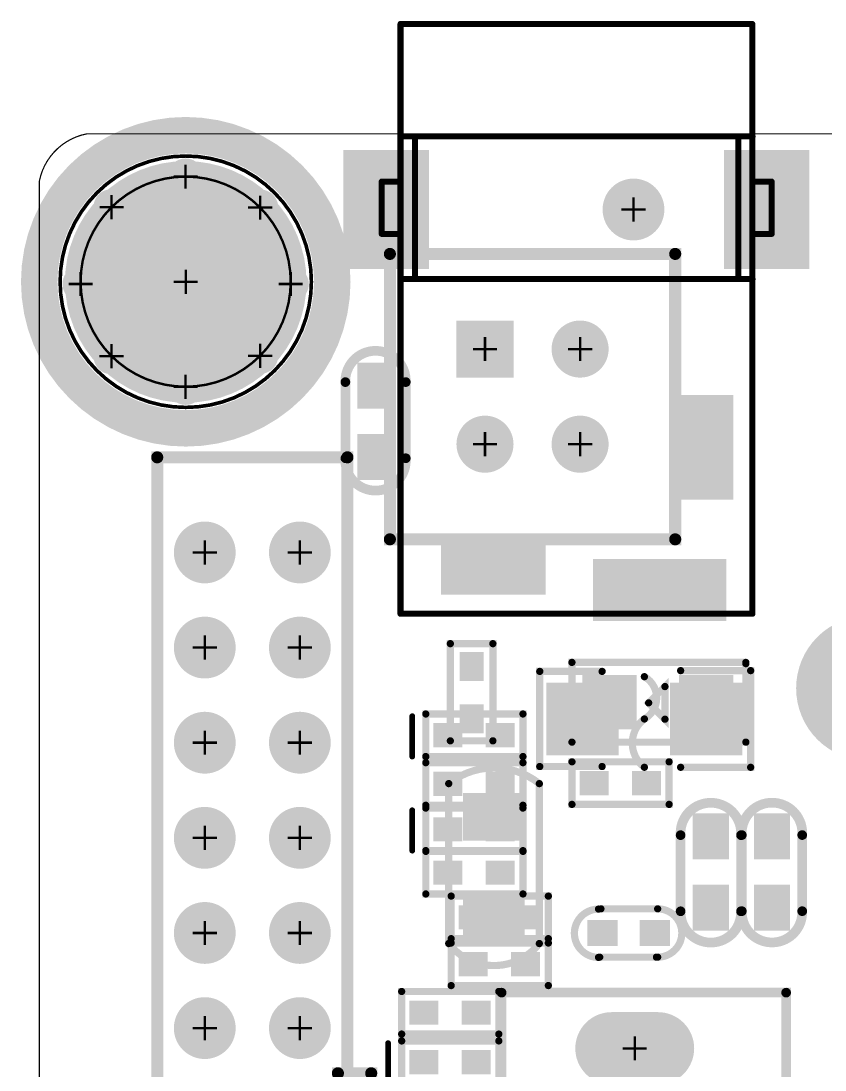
# Model space of a CAD drawing. Extents: x 68 to 180, y 55 to 144.
# Drawn here: x 68.09 to 85, y 118.09 to 140.14 of the extents above; entities that cross this region are included whole.
import ezdxf

# ---------------------------------------------------------------- set-up
doc = ezdxf.new("R2010")
doc.units = 0
doc.header["$MEASUREMENT"] = 0
doc.layers.get('0').update_dxf_attribs({"linetype": 'CONTINUOUS'})
for name, color, linetype in [('BOARD_OUTLINE_00', 2, 'CONTINUOUS'), ('DRIL_NPLTE_THRU_01', 16, 'CONTINUOUS'), ('DRIL_NPLTE_THRU_02', 4, 'CONTINUOUS'), ('DRIL_NPLTE_THRU_03', 96, 'CONTINUOUS'), ('DRIL_NPLTE_THRU_04', 136, 'CONTINUOUS'), ('DRIL_NPLTE_THRU_05', 34, 'CONTINUOUS'), ('DRIL_NPLTE_THRU_06', 176, 'CONTINUOUS'), ('DRIL_PLTE_THRU_01', 16, 'CONTINUOUS'), ('DRIL_PLTE_THRU_02', 4, 'CONTINUOUS'), ('DRIL_PLTE_THRU_03', 96, 'CONTINUOUS'), ('DRIL_PLTE_THRU_04', 136, 'CONTINUOUS'), ('DRIL_PLTE_THRU_05', 34, 'CONTINUOUS'), ('DRIL_PLTE_THRU_06', 176, 'CONTINUOUS'), ('DRIL_SYMBOL', 2, 'CONTINUOUS'), ('PADS_BOT', 5, 'CONTINUOUS'), ('PADS_INNER', 1, 'CONTINUOUS'), ('PADS_TOP', 1, 'CONTINUOUS'), ('PADS_XR_04', 4, 'CONTINUOUS'), ('PART_BOT_2DLINE_00', 253, 'CONTINUOUS'), ('PART_TOP_2DLINE_00', 67, 'CONTINUOUS'), ('PART_TOP_2DLINE_01', 67, 'CONTINUOUS'), ('PART_TOP_2DLINE_129', 130, 'CONTINUOUS'), ('PART_TOP_COPPER_121', 222, 'CONTINUOUS'), ('PART_TOP_COPPER_128', 210, 'CONTINUOUS')]:
    doc.layers.add(name, color=color, linetype=linetype)

# ---------------------------------------------------------------- blocks, each defined once
blk = doc.blocks.new('SMOOTH_0$0254')
at = {"const_width": 0.0127}
blk.add_lwpolyline([(-0.00635, 0, 1), (0.00635, 0, 1)], format="xyb", close=True, dxfattribs=at)
blk = doc.blocks.new('BOARD_5728')
at = {"layer": 'BOARD_OUTLINE_00', "const_width": 0.0254}
blk.add_lwpolyline([(0, -12.664, -0.306685), (1, -11.664), (110.44, -11.664, -0.233627), (111.44, -12.664), (111.44, -92.464, -0.199366), (110.44, -93.464), (1, -93.464, -0.298113), (0, -92.464), (0, -85.073), (12, -85.073), (12, -50.989), (2.337, -50.989), (2.356, -32.194), (0, -32.194)], format="xyb", close=True, dxfattribs=at)
at = {"layer": 'BOARD_OUTLINE_00'}
for p in [(1, -11.664), (0, -12.664)]:
    blk.add_blockref('SMOOTH_0$0254', p, dxfattribs=at)
blk = doc.blocks.new('SMOOTH_0$2032')
at = {"const_width": 0.1016}
blk.add_lwpolyline([(-0.0508, 0, 1), (0.0508, 0, 1)], format="xyb", close=True, dxfattribs=at)
blk = doc.blocks.new('PART_BODY_TOP_5734')
at = {"layer": 'PART_TOP_2DLINE_00', "const_width": 0.2032}
blk.add_lwpolyline([(-0.025146, 0.635), (1.575054, 0.635, -1.036434944), (1.575054, -0.635), (-0.025146, -0.635, -1.07236871)], format="xyb", close=True, dxfattribs=at)
at = {"layer": 'PART_TOP_2DLINE_00'}
for p in [(-0.025146, 0.635), (1.575054, 0.635), (-0.025146, -0.635), (1.575054, -0.635)]:
    blk.add_blockref('SMOOTH_0$2032', p, dxfattribs=at)
blk = doc.blocks.new('DRIL_HOLE_0')
blk.add_lwpolyline([(0, 0, 1), (0, 0, 1)], format="xyb", close=True)
blk = doc.blocks.new('PAD_0')
blk.add_lwpolyline([(0, 0, 1), (0, 0, 1)], format="xyb", close=True)
blk = doc.blocks.new('PAD_7')
at = {"const_width": 0.762}
blk.add_lwpolyline([(-0.4826, 0), (0.4826, 0)], dxfattribs=at)
blk = doc.blocks.new('STK_TOP_19')
at = {"layer": 'DRIL_PLTE_THRU_01'}
blk.add_blockref('DRIL_HOLE_0', (0, 0), dxfattribs=at)
at = {"layer": 'DRIL_PLTE_THRU_02'}
blk.add_blockref('DRIL_HOLE_0', (0, 0), dxfattribs=at)
at = {"layer": 'DRIL_PLTE_THRU_03'}
blk.add_blockref('DRIL_HOLE_0', (0, 0), dxfattribs=at)
at = {"layer": 'DRIL_PLTE_THRU_04'}
blk.add_blockref('DRIL_HOLE_0', (0, 0), dxfattribs=at)
at = {"layer": 'DRIL_PLTE_THRU_05'}
blk.add_blockref('DRIL_HOLE_0', (0, 0), dxfattribs=at)
at = {"layer": 'DRIL_PLTE_THRU_06'}
blk.add_blockref('DRIL_HOLE_0', (0, 0), dxfattribs=at)
at = {"layer": 'PADS_BOT'}
blk.add_blockref('PAD_0', (0, 0), dxfattribs=at)
at = {"layer": 'PADS_INNER'}
blk.add_blockref('PAD_0', (0, 0), dxfattribs=at)
at = {"layer": 'PADS_TOP'}
blk.add_blockref('PAD_7', (0, 0), dxfattribs=at)
blk = doc.blocks.new('SYM_TOP_17')
for name, p in [('PART_BODY_TOP_5734', (0, 0)), ('STK_TOP_19', (0, 0)), ('STK_TOP_19', (1.500124, 0))]:
    blk.add_blockref(name, p)
blk = doc.blocks.new('PART_TOP_43')
blk.add_blockref('SYM_TOP_17', (0, 0))
blk = doc.blocks.new('PART_TOP_44')
blk.add_blockref('SYM_TOP_17', (0, 0))
blk = doc.blocks.new('SMOOTH_0$1524')
at = {"const_width": 0.0762}
blk.add_lwpolyline([(-0.0381, 0, 1), (0.0381, 0, 1)], format="xyb", close=True, dxfattribs=at)
blk = doc.blocks.new('PART_BODY_TOP_5737')
at = {"layer": 'PART_TOP_2DLINE_00', "const_width": 0.1524}
blk.add_lwpolyline([(-1.750822, 0.96266), (1.61183, 0.96266, -0.486113236), (1.61183, -0.94234), (-1.750822, -0.94234, -0.348726164)], format="xyb", close=True, dxfattribs=at)
at = {"layer": 'PART_TOP_2DLINE_00'}
for p in [(-1.750822, 0.96266), (1.61183, 0.96266), (-1.750822, -0.94234), (1.61183, -0.94234)]:
    blk.add_blockref('SMOOTH_0$1524', p, dxfattribs=at)
blk = doc.blocks.new('PAD_8')
at = {"const_width": 0.999998}
blk.add_lwpolyline([(-0.649986, 0), (0.649986, 0)], dxfattribs=at)
blk = doc.blocks.new('STK_TOP_21')
at = {"layer": 'DRIL_PLTE_THRU_01'}
blk.add_blockref('DRIL_HOLE_0', (0, 0), dxfattribs=at)
at = {"layer": 'DRIL_PLTE_THRU_02'}
blk.add_blockref('DRIL_HOLE_0', (0, 0), dxfattribs=at)
at = {"layer": 'DRIL_PLTE_THRU_03'}
blk.add_blockref('DRIL_HOLE_0', (0, 0), dxfattribs=at)
at = {"layer": 'DRIL_PLTE_THRU_04'}
blk.add_blockref('DRIL_HOLE_0', (0, 0), dxfattribs=at)
at = {"layer": 'DRIL_PLTE_THRU_05'}
blk.add_blockref('DRIL_HOLE_0', (0, 0), dxfattribs=at)
at = {"layer": 'DRIL_PLTE_THRU_06'}
blk.add_blockref('DRIL_HOLE_0', (0, 0), dxfattribs=at)
at = {"layer": 'PADS_BOT'}
blk.add_blockref('PAD_0', (0, 0), dxfattribs=at)
at = {"layer": 'PADS_INNER'}
blk.add_blockref('PAD_0', (0, 0), dxfattribs=at)
at = {"layer": 'PADS_TOP', "rotation": 90}
blk.add_blockref('PAD_8', (0, 0), dxfattribs=at)
blk = doc.blocks.new('SYM_TOP_20')
for name, p in [('STK_TOP_21', (-1.050036, 0.004572)), ('STK_TOP_21', (1.050036, 0.004572)), ('PART_BODY_TOP_5737', (0, 0))]:
    blk.add_blockref(name, p)
blk = doc.blocks.new('PART_TOP_52')
blk.add_blockref('SYM_TOP_20', (0, 0))
blk = doc.blocks.new('SMOOTH_0$254')
at = {"const_width": 0.127}
blk.add_lwpolyline([(-0.0635, 0, 1), (0.0635, 0, 1)], format="xyb", close=True, dxfattribs=at)
blk = doc.blocks.new('PART_BODY_TOP_5743')
at = {"layer": 'PART_TOP_2DLINE_00', "const_width": 0.254}
for points in [[(-1, 2), (3, 2), (3, -30), (-1, -30)], [(-1.5, -11.05), (-0.8, -11.05), (-0.8, -17.05), (-1.5, -17.05)]]:
    blk.add_lwpolyline(points, close=True, dxfattribs=at)
at = {"layer": 'PART_TOP_2DLINE_00'}
for p in [(-1.5, -17.05), (-0.8, -17.05), (-1, -30), (3, -30)]:
    blk.add_blockref('SMOOTH_0$254', p, dxfattribs=at)
blk = doc.blocks.new('DRIL_SYMBOL_0$8')
at = {"layer": 'DRIL_SYMBOL', "const_width": 0.0508}
for points in [[(0, -0.254), (0, 0.254)], [(-0.254, 0), (0.254, 0)]]:
    blk.add_lwpolyline(points, dxfattribs=at)
blk = doc.blocks.new('DRIL_HOLE_0$8')
at = {"const_width": 0.4}
blk.add_lwpolyline([(-0.2, 0, 1), (0.2, 0, 1)], format="xyb", close=True, dxfattribs=at)
blk.add_blockref('DRIL_SYMBOL_0$8', (0, 0))
blk = doc.blocks.new('PAD_11')
at = {"const_width": 0.6}
blk.add_lwpolyline([(0, -0.3, 1), (0, 0.3, 1)], format="xyb", close=True, dxfattribs=at)
blk = doc.blocks.new('PAD_13')
at = {"const_width": 0.65}
blk.add_lwpolyline([(0, -0.325, 1), (0, 0.325, 1)], format="xyb", close=True, dxfattribs=at)
blk = doc.blocks.new('STK_TOP_27')
at = {"layer": 'DRIL_PLTE_THRU_01'}
blk.add_blockref('DRIL_HOLE_0$8', (0, 0), dxfattribs=at)
at = {"layer": 'DRIL_PLTE_THRU_02'}
blk.add_blockref('DRIL_HOLE_0$8', (0, 0), dxfattribs=at)
at = {"layer": 'DRIL_PLTE_THRU_03'}
blk.add_blockref('DRIL_HOLE_0$8', (0, 0), dxfattribs=at)
at = {"layer": 'DRIL_PLTE_THRU_04'}
blk.add_blockref('DRIL_HOLE_0$8', (0, 0), dxfattribs=at)
at = {"layer": 'DRIL_PLTE_THRU_05'}
blk.add_blockref('DRIL_HOLE_0$8', (0, 0), dxfattribs=at)
at = {"layer": 'DRIL_PLTE_THRU_06'}
blk.add_blockref('DRIL_HOLE_0$8', (0, 0), dxfattribs=at)
at = {"layer": 'PADS_BOT'}
blk.add_blockref('PAD_13', (0, 0), dxfattribs=at)
at = {"layer": 'PADS_INNER'}
blk.add_blockref('PAD_11', (0, 0), dxfattribs=at)
at = {"layer": 'PADS_TOP'}
blk.add_blockref('PAD_13', (0, 0), dxfattribs=at)
blk = doc.blocks.new('SYM_TOP_26')
for name, p in [('PART_BODY_TOP_5743', (0, 0)), ('STK_TOP_27', (0, -18)), ('STK_TOP_27', (2, -18)), ('STK_TOP_27', (0, -20)), ('STK_TOP_27', (2, -20)), ('STK_TOP_27', (0, -22)), ('STK_TOP_27', (2, -22)), ('STK_TOP_27', (0, -24)), ('STK_TOP_27', (2, -24)), ('STK_TOP_27', (0, -26)), ('STK_TOP_27', (2, -26)), ('STK_TOP_27', (0, -28)), ('STK_TOP_27', (2, -28))]:
    blk.add_blockref(name, p)
blk = doc.blocks.new('PART_TOP_63')
blk.add_blockref('SYM_TOP_26', (0, 0))
blk = doc.blocks.new('PART_BODY_TOP_5744')
at = {"layer": 'PART_TOP_2DLINE_00', "const_width": 0.254}
blk.add_lwpolyline([(-2, 2), (4, 2), (4, -4), (-2, -4)], close=True, dxfattribs=at)
at = {"layer": 'PART_TOP_2DLINE_00'}
for p in [(-2, 2), (4, 2), (-2, -4), (4, -4)]:
    blk.add_blockref('SMOOTH_0$254', p, dxfattribs=at)
blk = doc.blocks.new('PAD_12')
at = {"const_width": 1.2}
blk.add_lwpolyline([(-0.6, 0), (0.6, 0)], dxfattribs=at)
blk = doc.blocks.new('STK_TOP_28')
at = {"layer": 'DRIL_PLTE_THRU_01'}
blk.add_blockref('DRIL_HOLE_0$8', (0, 0), dxfattribs=at)
at = {"layer": 'DRIL_PLTE_THRU_02'}
blk.add_blockref('DRIL_HOLE_0$8', (0, 0), dxfattribs=at)
at = {"layer": 'DRIL_PLTE_THRU_03'}
blk.add_blockref('DRIL_HOLE_0$8', (0, 0), dxfattribs=at)
at = {"layer": 'DRIL_PLTE_THRU_04'}
blk.add_blockref('DRIL_HOLE_0$8', (0, 0), dxfattribs=at)
at = {"layer": 'DRIL_PLTE_THRU_05'}
blk.add_blockref('DRIL_HOLE_0$8', (0, 0), dxfattribs=at)
at = {"layer": 'DRIL_PLTE_THRU_06'}
blk.add_blockref('DRIL_HOLE_0$8', (0, 0), dxfattribs=at)
at = {"layer": 'PADS_BOT'}
blk.add_blockref('PAD_12', (0, 0), dxfattribs=at)
at = {"layer": 'PADS_INNER'}
blk.add_blockref('PAD_11', (0, 0), dxfattribs=at)
at = {"layer": 'PADS_TOP'}
blk.add_blockref('PAD_12', (0, 0), dxfattribs=at)
blk = doc.blocks.new('STK_TOP_29')
at = {"layer": 'DRIL_PLTE_THRU_01'}
blk.add_blockref('DRIL_HOLE_0$8', (0, 0), dxfattribs=at)
at = {"layer": 'DRIL_PLTE_THRU_02'}
blk.add_blockref('DRIL_HOLE_0$8', (0, 0), dxfattribs=at)
at = {"layer": 'DRIL_PLTE_THRU_03'}
blk.add_blockref('DRIL_HOLE_0$8', (0, 0), dxfattribs=at)
at = {"layer": 'DRIL_PLTE_THRU_04'}
blk.add_blockref('DRIL_HOLE_0$8', (0, 0), dxfattribs=at)
at = {"layer": 'DRIL_PLTE_THRU_05'}
blk.add_blockref('DRIL_HOLE_0$8', (0, 0), dxfattribs=at)
at = {"layer": 'DRIL_PLTE_THRU_06'}
blk.add_blockref('DRIL_HOLE_0$8', (0, 0), dxfattribs=at)
at = {"layer": 'PADS_BOT'}
blk.add_blockref('PAD_11', (0, 0), dxfattribs=at)
at = {"layer": 'PADS_INNER'}
blk.add_blockref('PAD_11', (0, 0), dxfattribs=at)
at = {"layer": 'PADS_TOP'}
blk.add_blockref('PAD_11', (0, 0), dxfattribs=at)
blk = doc.blocks.new('SYM_TOP_27')
for name, p in [('PART_BODY_TOP_5744', (0, 0)), ('STK_TOP_28', (0, 0)), ('STK_TOP_29', (2, 0)), ('STK_TOP_29', (0, -2)), ('STK_TOP_29', (2, -2))]:
    blk.add_blockref(name, p)
blk = doc.blocks.new('PART_TOP_64')
blk.add_blockref('SYM_TOP_27', (0, 0))
blk = doc.blocks.new('SMOOTH_0$127')
at = {"const_width": 0.0635}
blk.add_lwpolyline([(-0.03175, 0, 1), (0.03175, 0, 1)], format="xyb", close=True, dxfattribs=at)
blk = doc.blocks.new('PART_BODY_TOP_5746')
at = {"layer": 'PART_TOP_2DLINE_01', "const_width": 0.127}
for points in [[(-3.7, 3.9), (3.7, 3.9)], [(-3.7, 3.9), (-3.7, -8.5)], [(3.7, -8.5), (3.7, 3.9)], [(-3.695, 1.537), (3.705, 1.537)], [(-3.395, 1.537), (-3.395, -1.463)], [(3.405, -1.463), (3.405, 1.537)], [(-4.095, 0.587), (-3.695, 0.587)], [(-4.095, -0.513), (-4.095, 0.587)], [(3.705, 0.587), (4.105, 0.587)], [(4.105, -0.513), (4.105, 0.587)], [(-4.095, -0.513), (-3.695, -0.513)], [(3.705, -0.513), (4.105, -0.513)], [(-3.695, -1.463), (3.705, -1.463)], [(-3.7, -8.5), (3.7, -8.5)]]:
    blk.add_lwpolyline(points, dxfattribs=at)
at = {"layer": 'PART_TOP_2DLINE_01'}
for p in [(-3.7, 3.9), (-3.7, 3.9), (3.7, 3.9), (3.7, 3.9), (-3.695, 1.537), (-3.395, 1.537), (3.405, 1.537), (3.705, 1.537), (-4.095, 0.587), (-4.095, 0.587), (-3.695, 0.587), (3.705, 0.587), (4.105, 0.587), (4.105, 0.587), (-4.095, -0.513), (-4.095, -0.513), (-3.695, -0.513), (3.705, -0.513), (4.105, -0.513), (4.105, -0.513), (-3.695, -1.463), (-3.395, -1.463), (3.405, -1.463), (3.705, -1.463), (-3.7, -8.5), (-3.7, -8.5), (3.7, -8.5), (3.7, -8.5)]:
    blk.add_blockref('SMOOTH_0$127', p, dxfattribs=at)
blk = doc.blocks.new('DRIL_SLOT_0003900059000000900')
at = {"const_width": 0.5}
blk.add_lwpolyline([(0.25, -0.25), (0.25, 0.25, 1), (-0.25, 0.25), (-0.25, -0.25, 1)], format="xyb", close=True, dxfattribs=at)
blk = doc.blocks.new('PAD_17')
at = {"const_width": 1.8}
blk.add_lwpolyline([(-1.25, 0), (1.25, 0)], dxfattribs=at)
blk = doc.blocks.new('STK_TOP_33')
at = {"layer": 'DRIL_PLTE_THRU_01'}
blk.add_blockref('DRIL_SLOT_0003900059000000900', (0, 0), dxfattribs=at)
at = {"layer": 'DRIL_PLTE_THRU_02'}
blk.add_blockref('DRIL_SLOT_0003900059000000900', (0, 0), dxfattribs=at)
at = {"layer": 'DRIL_PLTE_THRU_03'}
blk.add_blockref('DRIL_SLOT_0003900059000000900', (0, 0), dxfattribs=at)
at = {"layer": 'DRIL_PLTE_THRU_04'}
blk.add_blockref('DRIL_SLOT_0003900059000000900', (0, 0), dxfattribs=at)
at = {"layer": 'DRIL_PLTE_THRU_05'}
blk.add_blockref('DRIL_SLOT_0003900059000000900', (0, 0), dxfattribs=at)
at = {"layer": 'DRIL_PLTE_THRU_06'}
blk.add_blockref('DRIL_SLOT_0003900059000000900', (0, 0), dxfattribs=at)
at = {"layer": 'PADS_BOT', "rotation": 90}
blk.add_blockref('PAD_17', (0, 0), dxfattribs=at)
at = {"layer": 'PADS_INNER', "rotation": 90}
blk.add_blockref('PAD_17', (0, 0), dxfattribs=at)
at = {"layer": 'PADS_TOP', "rotation": 90}
blk.add_blockref('PAD_17', (0, 0), dxfattribs=at)
blk = doc.blocks.new('DRIL_SYMBOL_1$3')
at = {"layer": 'DRIL_SYMBOL', "const_width": 0.0508}
for points in [[(0, -0.254), (0, 0.254)], [(-0.254, 0), (0.254, 0)]]:
    blk.add_lwpolyline(points, dxfattribs=at)
blk = doc.blocks.new('DRIL_HOLE_1$3')
at = {"const_width": 0.65}
blk.add_lwpolyline([(-0.325, 0, 1), (0.325, 0, 1)], format="xyb", close=True, dxfattribs=at)
blk.add_blockref('DRIL_SYMBOL_1$3', (0, 0))
blk = doc.blocks.new('STK_TOP_34')
at = {"layer": 'DRIL_NPLTE_THRU_01'}
blk.add_blockref('DRIL_HOLE_1$3', (0, 0), dxfattribs=at)
at = {"layer": 'DRIL_NPLTE_THRU_02'}
blk.add_blockref('DRIL_HOLE_1$3', (0, 0), dxfattribs=at)
at = {"layer": 'DRIL_NPLTE_THRU_03'}
blk.add_blockref('DRIL_HOLE_1$3', (0, 0), dxfattribs=at)
at = {"layer": 'DRIL_NPLTE_THRU_04'}
blk.add_blockref('DRIL_HOLE_1$3', (0, 0), dxfattribs=at)
at = {"layer": 'DRIL_NPLTE_THRU_05'}
blk.add_blockref('DRIL_HOLE_1$3', (0, 0), dxfattribs=at)
at = {"layer": 'DRIL_NPLTE_THRU_06'}
blk.add_blockref('DRIL_HOLE_1$3', (0, 0), dxfattribs=at)
at = {"layer": 'PADS_BOT'}
blk.add_blockref('PAD_13', (0, 0), dxfattribs=at)
at = {"layer": 'PADS_INNER'}
blk.add_blockref('PAD_13', (0, 0), dxfattribs=at)
at = {"layer": 'PADS_TOP'}
blk.add_blockref('PAD_13', (0, 0), dxfattribs=at)
blk = doc.blocks.new('DRIL_SLOT_0003900059000000000')
at = {"const_width": 0.5}
blk.add_lwpolyline([(-0.25, -0.25), (0.25, -0.25, 1), (0.25, 0.25), (-0.25, 0.25, 1)], format="xyb", close=True, dxfattribs=at)
blk = doc.blocks.new('PAD_18')
at = {"const_width": 1.3}
blk.add_lwpolyline([(-1.4, 0), (1.4, 0)], dxfattribs=at)
blk = doc.blocks.new('STK_TOP_35')
at = {"layer": 'DRIL_PLTE_THRU_01'}
blk.add_blockref('DRIL_SLOT_0003900059000000000', (0, 0), dxfattribs=at)
at = {"layer": 'DRIL_PLTE_THRU_02'}
blk.add_blockref('DRIL_SLOT_0003900059000000000', (0, 0), dxfattribs=at)
at = {"layer": 'DRIL_PLTE_THRU_03'}
blk.add_blockref('DRIL_SLOT_0003900059000000000', (0, 0), dxfattribs=at)
at = {"layer": 'DRIL_PLTE_THRU_04'}
blk.add_blockref('DRIL_SLOT_0003900059000000000', (0, 0), dxfattribs=at)
at = {"layer": 'DRIL_PLTE_THRU_05'}
blk.add_blockref('DRIL_SLOT_0003900059000000000', (0, 0), dxfattribs=at)
at = {"layer": 'DRIL_PLTE_THRU_06'}
blk.add_blockref('DRIL_SLOT_0003900059000000000', (0, 0), dxfattribs=at)
at = {"layer": 'PADS_BOT'}
blk.add_blockref('PAD_18', (0, 0), dxfattribs=at)
at = {"layer": 'PADS_INNER'}
blk.add_blockref('PAD_18', (0, 0), dxfattribs=at)
at = {"layer": 'PADS_TOP'}
blk.add_blockref('PAD_18', (0, 0), dxfattribs=at)
blk = doc.blocks.new('DRIL_SLOT_0002300059000000900')
at = {"const_width": 0.3}
blk.add_lwpolyline([(0.15, -0.45), (0.15, 0.45, 1), (-0.15, 0.45), (-0.15, -0.45, 1)], format="xyb", close=True, dxfattribs=at)
blk = doc.blocks.new('PAD_19')
at = {"const_width": 1.2}
blk.add_lwpolyline([(-1.1, 0), (1.1, 0)], dxfattribs=at)
blk = doc.blocks.new('STK_TOP_36')
at = {"layer": 'DRIL_PLTE_THRU_01'}
blk.add_blockref('DRIL_SLOT_0002300059000000900', (0, 0), dxfattribs=at)
at = {"layer": 'DRIL_PLTE_THRU_02'}
blk.add_blockref('DRIL_SLOT_0002300059000000900', (0, 0), dxfattribs=at)
at = {"layer": 'DRIL_PLTE_THRU_03'}
blk.add_blockref('DRIL_SLOT_0002300059000000900', (0, 0), dxfattribs=at)
at = {"layer": 'DRIL_PLTE_THRU_04'}
blk.add_blockref('DRIL_SLOT_0002300059000000900', (0, 0), dxfattribs=at)
at = {"layer": 'DRIL_PLTE_THRU_05'}
blk.add_blockref('DRIL_SLOT_0002300059000000900', (0, 0), dxfattribs=at)
at = {"layer": 'DRIL_PLTE_THRU_06'}
blk.add_blockref('DRIL_SLOT_0002300059000000900', (0, 0), dxfattribs=at)
at = {"layer": 'PADS_BOT', "rotation": 90}
blk.add_blockref('PAD_19', (0, 0), dxfattribs=at)
at = {"layer": 'PADS_INNER', "rotation": 90}
blk.add_blockref('PAD_19', (0, 0), dxfattribs=at)
at = {"layer": 'PADS_TOP', "rotation": 90}
blk.add_blockref('PAD_19', (0, 0), dxfattribs=at)
blk = doc.blocks.new('DRIL_SLOT_0002300059000000000')
at = {"const_width": 0.3}
blk.add_lwpolyline([(-0.45, -0.15), (0.45, -0.15, 1), (0.45, 0.15), (-0.45, 0.15, 1)], format="xyb", close=True, dxfattribs=at)
blk = doc.blocks.new('STK_TOP_37')
at = {"layer": 'DRIL_PLTE_THRU_01'}
blk.add_blockref('DRIL_SLOT_0002300059000000000', (0, 0), dxfattribs=at)
at = {"layer": 'DRIL_PLTE_THRU_02'}
blk.add_blockref('DRIL_SLOT_0002300059000000000', (0, 0), dxfattribs=at)
at = {"layer": 'DRIL_PLTE_THRU_03'}
blk.add_blockref('DRIL_SLOT_0002300059000000000', (0, 0), dxfattribs=at)
at = {"layer": 'DRIL_PLTE_THRU_04'}
blk.add_blockref('DRIL_SLOT_0002300059000000000', (0, 0), dxfattribs=at)
at = {"layer": 'DRIL_PLTE_THRU_05'}
blk.add_blockref('DRIL_SLOT_0002300059000000000', (0, 0), dxfattribs=at)
at = {"layer": 'DRIL_PLTE_THRU_06'}
blk.add_blockref('DRIL_SLOT_0002300059000000000', (0, 0), dxfattribs=at)
at = {"layer": 'PADS_BOT'}
blk.add_blockref('PAD_19', (0, 0), dxfattribs=at)
at = {"layer": 'PADS_INNER'}
blk.add_blockref('PAD_19', (0, 0), dxfattribs=at)
at = {"layer": 'PADS_TOP'}
blk.add_blockref('PAD_19', (0, 0), dxfattribs=at)
blk = doc.blocks.new('SYM_TOP_29')
for name, p in [('PART_BODY_TOP_5746', (0, 0)), ('STK_TOP_33', (-4, 0)), ('STK_TOP_33', (4, 0)), ('STK_TOP_34', (1.2, 0)), ('STK_TOP_36', (2.7, -5)), ('STK_TOP_37', (-1.75, -7.5)), ('STK_TOP_35', (1.75, -8))]:
    blk.add_blockref(name, p)
blk = doc.blocks.new('PART_TOP_66')
blk.add_blockref('SYM_TOP_29', (0, 0))
blk = doc.blocks.new('PART_BODY_BOT_5750')
at = {"layer": 'PART_BOT_2DLINE_00', "const_width": 0.152}
for points in [[(-0.762, 1.016), (-2.235, 1.016), (-2.235, -1.016), (-0.762, -1.016)], [(0.889, -1), (2.2, -1), (2.2, 1), (0.889, 1)]]:
    blk.add_lwpolyline(points, dxfattribs=at)
for points in [[(0, 0, -0.580263), (0, 0.889)], [(0, 0, -0.500217), (0, -1.016)]]:
    blk.add_lwpolyline(points, format="xyb", dxfattribs=at)
at = {"layer": 'PART_BOT_2DLINE_00'}
for p in [(-2.235, 1.016), (-0.762, 1.016), (0, 0.889), (0.889, 1), (2.2, 1), (0, 0), (0, 0), (-2.235, -1.016), (-0.762, -1.016), (0, -1.016), (0.889, -1), (2.2, -1)]:
    blk.add_blockref('SMOOTH_0$1524', p, dxfattribs=at)
blk = doc.blocks.new('PAD_24')
at = {"const_width": 1.524}
blk.add_lwpolyline([(-0.762, 0), (0.762, 0)], dxfattribs=at)
blk = doc.blocks.new('STK_BOT_42')
at = {"layer": 'DRIL_PLTE_THRU_01'}
blk.add_blockref('DRIL_HOLE_0', (0, 0), dxfattribs=at)
at = {"layer": 'DRIL_PLTE_THRU_02'}
blk.add_blockref('DRIL_HOLE_0', (0, 0), dxfattribs=at)
at = {"layer": 'DRIL_PLTE_THRU_03'}
blk.add_blockref('DRIL_HOLE_0', (0, 0), dxfattribs=at)
at = {"layer": 'DRIL_PLTE_THRU_04'}
blk.add_blockref('DRIL_HOLE_0', (0, 0), dxfattribs=at)
at = {"layer": 'DRIL_PLTE_THRU_05'}
blk.add_blockref('DRIL_HOLE_0', (0, 0), dxfattribs=at)
at = {"layer": 'DRIL_PLTE_THRU_06'}
blk.add_blockref('DRIL_HOLE_0', (0, 0), dxfattribs=at)
at = {"layer": 'PADS_BOT', "rotation": 90}
blk.add_blockref('PAD_24', (0, 0), dxfattribs=at)
at = {"layer": 'PADS_INNER'}
blk.add_blockref('PAD_0', (0, 0), dxfattribs=at)
at = {"layer": 'PADS_TOP'}
blk.add_blockref('PAD_0', (0, 0), dxfattribs=at)
blk = doc.blocks.new('SYM_BOT_33')
for name, p in [('STK_BOT_42', (-1.3, 0)), ('STK_BOT_42', (1.3, 0)), ('PART_BODY_BOT_5750', (0, 0))]:
    blk.add_blockref(name, p)
blk = doc.blocks.new('PART_BOT_80')
blk.add_blockref('SYM_BOT_33', (0, 0))
blk = doc.blocks.new('DRIL_SYMBOL_1$63')
at = {"layer": 'DRIL_SYMBOL', "const_width": 0.0508}
for points in [[(0, -0.254), (0, 0.254)], [(-0.254, 0), (0.254, 0)]]:
    blk.add_lwpolyline(points, dxfattribs=at)
blk = doc.blocks.new('DRIL_HOLE_1$63')
at = {"const_width": 0.815}
blk.add_lwpolyline([(-0.4075, 0, 1), (0.4075, 0, 1)], format="xyb", close=True, dxfattribs=at)
blk.add_blockref('DRIL_SYMBOL_1$63', (0, 0))
blk = doc.blocks.new('PAD_37')
at = {"const_width": 1.27}
blk.add_lwpolyline([(0, -0.635, 1), (0, 0.635, 1)], format="xyb", close=True, dxfattribs=at)
blk = doc.blocks.new('PAD_38')
at = {"const_width": 1.524}
blk.add_lwpolyline([(0, -0.762, 1), (0, 0.762, 1)], format="xyb", close=True, dxfattribs=at)
blk = doc.blocks.new('STK_TOP_54')
at = {"layer": 'DRIL_PLTE_THRU_01'}
blk.add_blockref('DRIL_HOLE_1$63', (0, 0), dxfattribs=at)
at = {"layer": 'DRIL_PLTE_THRU_02'}
blk.add_blockref('DRIL_HOLE_1$63', (0, 0), dxfattribs=at)
at = {"layer": 'DRIL_PLTE_THRU_03'}
blk.add_blockref('DRIL_HOLE_1$63', (0, 0), dxfattribs=at)
at = {"layer": 'DRIL_PLTE_THRU_04'}
blk.add_blockref('DRIL_HOLE_1$63', (0, 0), dxfattribs=at)
at = {"layer": 'DRIL_PLTE_THRU_05'}
blk.add_blockref('DRIL_HOLE_1$63', (0, 0), dxfattribs=at)
at = {"layer": 'DRIL_PLTE_THRU_06'}
blk.add_blockref('DRIL_HOLE_1$63', (0, 0), dxfattribs=at)
at = {"layer": 'PADS_BOT'}
blk.add_blockref('PAD_37', (0, 0), dxfattribs=at)
at = {"layer": 'PADS_INNER'}
blk.add_blockref('PAD_37', (0, 0), dxfattribs=at)
at = {"layer": 'PADS_TOP'}
blk.add_blockref('PAD_37', (0, 0), dxfattribs=at)
at = {"layer": 'PADS_XR_04'}
blk.add_blockref('PAD_38', (0, 0), dxfattribs=at)
blk = doc.blocks.new('SYM_TOP_38')
blk.add_blockref('STK_TOP_54', (-7.74497, -3.05003))
blk = doc.blocks.new('PART_TOP_84')
blk.add_blockref('SYM_TOP_38', (0, 0))
blk = doc.blocks.new('PART_BODY_TOP_5760')
at = {"layer": 'PART_TOP_2DLINE_00', "const_width": 0.1524}
blk.add_lwpolyline([(-0.8128, 1.8542), (0.8382, 1.8542), (0.8382, -1.8034), (-0.8382, -1.8034), (-0.8382, 1.8542)], dxfattribs=at)
blk.add_lwpolyline([(0.3556, 0.1524), (-0.3302, 0.1524), (0.0127, -0.1905)], close=True, dxfattribs=at)
blk.add_lwpolyline([(0.3556, 0.1524), (-0.3302, 0.1524), (0.0127, -0.1905)], close=True, dxfattribs=at)
blk.add_lwpolyline([(0.3556, 0.1524), (-0.3302, 0.1524), (0.0127, -0.1905)], close=True, dxfattribs=at)
at = {"layer": 'PART_TOP_2DLINE_00'}
for p in [(-0.8382, 1.8542), (-0.8128, 1.8542), (0.8382, 1.8542), (-0.3302, 0.1524), (-0.3302, 0.1524), (-0.3302, 0.1524), (0.3556, 0.1524), (0.3556, 0.1524), (0.3556, 0.1524), (0.0127, -0.1905), (0.0127, -0.1905), (0.0127, -0.1905), (-0.8382, -1.8034), (0.8382, -1.8034)]:
    blk.add_blockref('SMOOTH_0$1524', p, dxfattribs=at)
blk = doc.blocks.new('PAD_39')
at = {"const_width": 1.143}
blk.add_lwpolyline([(-0.5715, 0), (0.5715, 0)], dxfattribs=at)
blk = doc.blocks.new('STK_TOP_55')
at = {"layer": 'DRIL_PLTE_THRU_01'}
blk.add_blockref('DRIL_HOLE_0', (0, 0), dxfattribs=at)
at = {"layer": 'DRIL_PLTE_THRU_02'}
blk.add_blockref('DRIL_HOLE_0', (0, 0), dxfattribs=at)
at = {"layer": 'DRIL_PLTE_THRU_03'}
blk.add_blockref('DRIL_HOLE_0', (0, 0), dxfattribs=at)
at = {"layer": 'DRIL_PLTE_THRU_04'}
blk.add_blockref('DRIL_HOLE_0', (0, 0), dxfattribs=at)
at = {"layer": 'DRIL_PLTE_THRU_05'}
blk.add_blockref('DRIL_HOLE_0', (0, 0), dxfattribs=at)
at = {"layer": 'DRIL_PLTE_THRU_06'}
blk.add_blockref('DRIL_HOLE_0', (0, 0), dxfattribs=at)
at = {"layer": 'PADS_BOT'}
blk.add_blockref('PAD_0', (0, 0), dxfattribs=at)
at = {"layer": 'PADS_INNER'}
blk.add_blockref('PAD_0', (0, 0), dxfattribs=at)
at = {"layer": 'PADS_TOP'}
blk.add_blockref('PAD_39', (0, 0), dxfattribs=at)
blk = doc.blocks.new('SYM_TOP_43')
for name, p in [('PART_BODY_TOP_5760', (0, 0)), ('STK_TOP_55', (0, 1.016)), ('STK_TOP_55', (0, -1.016))]:
    blk.add_blockref(name, p)
blk = doc.blocks.new('PART_TOP_91')
blk.add_blockref('SYM_TOP_43', (0, 0))
blk = doc.blocks.new('PART_BODY_BOT_5731')
at = {"layer": 'PART_BOT_2DLINE_00', "const_width": 0.152}
blk.add_lwpolyline([(-1.028, -0.449), (-1.028, 0.446), (1.015, 0.446), (1.015, -0.449)], close=True, dxfattribs=at)
at = {"layer": 'PART_BOT_2DLINE_00'}
for p in [(-1.028, 0.446), (1.015, 0.446), (-1.028, -0.449), (1.015, -0.449)]:
    blk.add_blockref('SMOOTH_0$1524', p, dxfattribs=at)
blk = doc.blocks.new('PAD_1')
at = {"const_width": 0.508}
blk.add_lwpolyline([(-0.305, 0), (0.305, 0)], dxfattribs=at)
blk = doc.blocks.new('STK_BOT_14')
at = {"layer": 'DRIL_PLTE_THRU_01'}
blk.add_blockref('DRIL_HOLE_0', (0, 0), dxfattribs=at)
at = {"layer": 'DRIL_PLTE_THRU_02'}
blk.add_blockref('DRIL_HOLE_0', (0, 0), dxfattribs=at)
at = {"layer": 'DRIL_PLTE_THRU_03'}
blk.add_blockref('DRIL_HOLE_0', (0, 0), dxfattribs=at)
at = {"layer": 'DRIL_PLTE_THRU_04'}
blk.add_blockref('DRIL_HOLE_0', (0, 0), dxfattribs=at)
at = {"layer": 'DRIL_PLTE_THRU_05'}
blk.add_blockref('DRIL_HOLE_0', (0, 0), dxfattribs=at)
at = {"layer": 'DRIL_PLTE_THRU_06'}
blk.add_blockref('DRIL_HOLE_0', (0, 0), dxfattribs=at)
at = {"layer": 'PADS_BOT'}
blk.add_blockref('PAD_1', (0, 0), dxfattribs=at)
at = {"layer": 'PADS_INNER'}
blk.add_blockref('PAD_0', (0, 0), dxfattribs=at)
at = {"layer": 'PADS_TOP'}
blk.add_blockref('PAD_0', (0, 0), dxfattribs=at)
blk = doc.blocks.new('SYM_BOT_14')
for name, p in [('PART_BODY_BOT_5731', (0, 0)), ('STK_BOT_14', (-0.55, 0)), ('STK_BOT_14', (0.55, 0))]:
    blk.add_blockref(name, p)
blk = doc.blocks.new('PART_BOT_174')
blk.add_blockref('SYM_BOT_14', (0, 0))
blk = doc.blocks.new('PART_BODY_TOP_5731')
at = {"layer": 'PART_TOP_2DLINE_00', "const_width": 0.152}
blk.add_lwpolyline([(-1.028, -0.449), (-1.028, 0.446), (1.015, 0.446), (1.015, -0.449)], close=True, dxfattribs=at)
at = {"layer": 'PART_TOP_2DLINE_00'}
for p in [(-1.028, 0.446), (1.015, 0.446), (-1.028, -0.449), (1.015, -0.449)]:
    blk.add_blockref('SMOOTH_0$1524', p, dxfattribs=at)
blk = doc.blocks.new('STK_TOP_14')
at = {"layer": 'DRIL_PLTE_THRU_01'}
blk.add_blockref('DRIL_HOLE_0', (0, 0), dxfattribs=at)
at = {"layer": 'DRIL_PLTE_THRU_02'}
blk.add_blockref('DRIL_HOLE_0', (0, 0), dxfattribs=at)
at = {"layer": 'DRIL_PLTE_THRU_03'}
blk.add_blockref('DRIL_HOLE_0', (0, 0), dxfattribs=at)
at = {"layer": 'DRIL_PLTE_THRU_04'}
blk.add_blockref('DRIL_HOLE_0', (0, 0), dxfattribs=at)
at = {"layer": 'DRIL_PLTE_THRU_05'}
blk.add_blockref('DRIL_HOLE_0', (0, 0), dxfattribs=at)
at = {"layer": 'DRIL_PLTE_THRU_06'}
blk.add_blockref('DRIL_HOLE_0', (0, 0), dxfattribs=at)
at = {"layer": 'PADS_BOT'}
blk.add_blockref('PAD_0', (0, 0), dxfattribs=at)
at = {"layer": 'PADS_INNER'}
blk.add_blockref('PAD_0', (0, 0), dxfattribs=at)
at = {"layer": 'PADS_TOP'}
blk.add_blockref('PAD_1', (0, 0), dxfattribs=at)
blk = doc.blocks.new('SYM_TOP_14')
for name, p in [('PART_BODY_TOP_5731', (0, 0)), ('STK_TOP_14', (-0.55, 0)), ('STK_TOP_14', (0.55, 0))]:
    blk.add_blockref(name, p)
blk = doc.blocks.new('PART_TOP_191')
blk.add_blockref('SYM_TOP_14', (0, 0))
blk = doc.blocks.new('PART_BOT_194')
blk.add_blockref('SYM_BOT_14', (0, 0))
blk = doc.blocks.new('PART_TOP_215')
blk.add_blockref('SYM_TOP_14', (0, 0))
blk = doc.blocks.new('PART_BODY_TOP_5773')
at = {"layer": 'PART_TOP_2DLINE_00', "const_width": 0.203}
for points in [[(0, 3.15), (2.55, 3.15), (2.55, 2.45), (0, 2.45)], [(-2.874, 2.8), (5.172, 2.8), (5.172, -3.184), (-2.874, -3.184)]]:
    blk.add_lwpolyline(points, close=True, dxfattribs=at)
at = {"layer": 'PART_TOP_2DLINE_00'}
for p in [(0, 3.15), (2.55, 3.15), (-2.874, 2.8), (5.172, 2.8), (0, 2.45), (2.55, 2.45), (-2.874, -3.184), (5.172, -3.184)]:
    blk.add_blockref('SMOOTH_0$2032', p, dxfattribs=at)
blk = doc.blocks.new('DRIL_SYMBOL_0$889')
at = {"layer": 'DRIL_SYMBOL', "const_width": 0.0508}
for points in [[(0, -0.254), (0, 0.254)], [(-0.254, 0), (0.254, 0)]]:
    blk.add_lwpolyline(points, dxfattribs=at)
blk = doc.blocks.new('DRIL_HOLE_0$889')
at = {"const_width": 0.4445}
blk.add_lwpolyline([(-0.22225, 0, 1), (0.22225, 0, 1)], format="xyb", close=True, dxfattribs=at)
blk.add_blockref('DRIL_SYMBOL_0$889', (0, 0))
blk = doc.blocks.new('PAD_57')
at = {"const_width": 1.524}
blk.add_lwpolyline([(-1.25, 0), (1.25, 0)], dxfattribs=at)
blk = doc.blocks.new('STK_TOP_78')
at = {"layer": 'DRIL_PLTE_THRU_01'}
blk.add_blockref('DRIL_HOLE_0$889', (0, 0), dxfattribs=at)
at = {"layer": 'DRIL_PLTE_THRU_02'}
blk.add_blockref('DRIL_HOLE_0$889', (0, 0), dxfattribs=at)
at = {"layer": 'DRIL_PLTE_THRU_03'}
blk.add_blockref('DRIL_HOLE_0$889', (0, 0), dxfattribs=at)
at = {"layer": 'DRIL_PLTE_THRU_04'}
blk.add_blockref('DRIL_HOLE_0$889', (0, 0), dxfattribs=at)
at = {"layer": 'DRIL_PLTE_THRU_05'}
blk.add_blockref('DRIL_HOLE_0$889', (0, 0), dxfattribs=at)
at = {"layer": 'DRIL_PLTE_THRU_06'}
blk.add_blockref('DRIL_HOLE_0$889', (0, 0), dxfattribs=at)
at = {"layer": 'PADS_BOT', "rotation": 90}
blk.add_blockref('PAD_57', (0, 0), dxfattribs=at)
at = {"layer": 'PADS_INNER', "rotation": 90}
blk.add_blockref('PAD_57', (0, 0), dxfattribs=at)
at = {"layer": 'PADS_TOP', "rotation": 90}
blk.add_blockref('PAD_57', (0, 0), dxfattribs=at)
blk = doc.blocks.new('PAD_58')
at = {"const_width": 0.762}
blk.add_lwpolyline([(-0.488, -0.381), (0.488, -0.381, 1), (0.488, 0.381), (-0.488, 0.381, 1)], format="xyb", close=True, dxfattribs=at)
blk = doc.blocks.new('STK_TOP_77')
at = {"layer": 'DRIL_PLTE_THRU_01'}
blk.add_blockref('DRIL_HOLE_0$889', (0, 0), dxfattribs=at)
at = {"layer": 'DRIL_PLTE_THRU_02'}
blk.add_blockref('DRIL_HOLE_0$889', (0, 0), dxfattribs=at)
at = {"layer": 'DRIL_PLTE_THRU_03'}
blk.add_blockref('DRIL_HOLE_0$889', (0, 0), dxfattribs=at)
at = {"layer": 'DRIL_PLTE_THRU_04'}
blk.add_blockref('DRIL_HOLE_0$889', (0, 0), dxfattribs=at)
at = {"layer": 'DRIL_PLTE_THRU_05'}
blk.add_blockref('DRIL_HOLE_0$889', (0, 0), dxfattribs=at)
at = {"layer": 'DRIL_PLTE_THRU_06'}
blk.add_blockref('DRIL_HOLE_0$889', (0, 0), dxfattribs=at)
at = {"layer": 'PADS_BOT', "rotation": 90}
blk.add_blockref('PAD_58', (0, 0), dxfattribs=at)
at = {"layer": 'PADS_INNER', "rotation": 90}
blk.add_blockref('PAD_58', (0, 0), dxfattribs=at)
at = {"layer": 'PADS_TOP', "rotation": 90}
blk.add_blockref('PAD_58', (0, 0), dxfattribs=at)
blk = doc.blocks.new('SYM_TOP_56')
for name, p in [('PART_BODY_TOP_5773', (0, 0)), ('STK_TOP_78', (-1.5, 0)), ('STK_TOP_78', (0, 0)), ('STK_TOP_77', (2.54, 0)), ('STK_TOP_77', (4, 0))]:
    blk.add_blockref(name, p)
blk = doc.blocks.new('PART_TOP_226')
blk.add_blockref('SYM_TOP_56', (0, 0))
blk = doc.blocks.new('PART_BODY_TOP_5791')
at = {"layer": 'PART_TOP_2DLINE_00', "const_width": 0.762}
blk.add_lwpolyline([(-3.084, 0.005, 1), (3.079, 0.005, 1)], format="xyb", close=True, dxfattribs=at)
at = {"layer": 'PART_TOP_2DLINE_01', "const_width": 0.0508}
blk.add_lwpolyline([(-2.211, 0.005, 1), (2.207, 0.005, 1)], format="xyb", close=True, dxfattribs=at)
at = {"layer": 'PART_TOP_2DLINE_129', "const_width": 0.762}
for points in [[(-3.084, 0.005, 1), (3.079, 0.005, 1)], [(-3.079, 0, 1), (3.084, 0, 1)]]:
    blk.add_lwpolyline(points, format="xyb", close=True, dxfattribs=at)
at = {"layer": 'PART_TOP_COPPER_121', "const_width": 0.0508}
blk.add_lwpolyline([(-2.63, 0.004, 1), (2.63, 0.004, 1)], format="xyb", close=True, dxfattribs=at)
at = {"layer": 'PART_TOP_COPPER_128', "const_width": 0.0508}
blk.add_lwpolyline([(-2.655, 0.004, 1), (2.655, 0.004, 1)], format="xyb", close=True, dxfattribs=at)
blk = doc.blocks.new('DRIL_SYMBOL_3$048')
at = {"layer": 'DRIL_SYMBOL', "const_width": 0.0508}
for points in [[(0, -0.254), (0, 0.254)], [(-0.254, 0), (0.254, 0)]]:
    blk.add_lwpolyline(points, dxfattribs=at)
blk = doc.blocks.new('DRIL_HOLE_3$048')
at = {"const_width": 1.524}
blk.add_lwpolyline([(-0.762, 0, 1), (0.762, 0, 1)], format="xyb", close=True, dxfattribs=at)
blk.add_blockref('DRIL_SYMBOL_3$048', (0, 0))
blk = doc.blocks.new('PAD_77')
at = {"const_width": 2.54}
blk.add_lwpolyline([(0, -1.27, 1), (0, 1.27, 1)], format="xyb", close=True, dxfattribs=at)
blk = doc.blocks.new('STK_TOP_109')
at = {"layer": 'DRIL_PLTE_THRU_01'}
blk.add_blockref('DRIL_HOLE_3$048', (0, 0), dxfattribs=at)
at = {"layer": 'DRIL_PLTE_THRU_02'}
blk.add_blockref('DRIL_HOLE_3$048', (0, 0), dxfattribs=at)
at = {"layer": 'DRIL_PLTE_THRU_03'}
blk.add_blockref('DRIL_HOLE_3$048', (0, 0), dxfattribs=at)
at = {"layer": 'DRIL_PLTE_THRU_04'}
blk.add_blockref('DRIL_HOLE_3$048', (0, 0), dxfattribs=at)
at = {"layer": 'DRIL_PLTE_THRU_05'}
blk.add_blockref('DRIL_HOLE_3$048', (0, 0), dxfattribs=at)
at = {"layer": 'DRIL_PLTE_THRU_06'}
blk.add_blockref('DRIL_HOLE_3$048', (0, 0), dxfattribs=at)
at = {"layer": 'PADS_BOT'}
blk.add_blockref('PAD_77', (0, 0), dxfattribs=at)
at = {"layer": 'PADS_INNER'}
blk.add_blockref('PAD_77', (0, 0), dxfattribs=at)
at = {"layer": 'PADS_TOP'}
blk.add_blockref('PAD_77', (0, 0), dxfattribs=at)
blk = doc.blocks.new('DRIL_SYMBOL_0$381')
at = {"layer": 'DRIL_SYMBOL', "const_width": 0.0508}
for points in [[(0, -0.254), (0, 0.254)], [(-0.254, 0), (0.254, 0)]]:
    blk.add_lwpolyline(points, dxfattribs=at)
blk = doc.blocks.new('DRIL_HOLE_0$381')
at = {"const_width": 0.1905}
blk.add_lwpolyline([(-0.09525, 0, 1), (0.09525, 0, 1)], format="xyb", close=True, dxfattribs=at)
blk.add_blockref('DRIL_SYMBOL_0$381', (0, 0))
blk = doc.blocks.new('PAD_78')
at = {"const_width": 0.381}
blk.add_lwpolyline([(0, -0.1905, 1), (0, 0.1905, 1)], format="xyb", close=True, dxfattribs=at)
blk = doc.blocks.new('STK_TOP_108')
at = {"layer": 'DRIL_PLTE_THRU_01'}
blk.add_blockref('DRIL_HOLE_0$381', (0, 0), dxfattribs=at)
at = {"layer": 'DRIL_PLTE_THRU_02'}
blk.add_blockref('DRIL_HOLE_0$381', (0, 0), dxfattribs=at)
at = {"layer": 'DRIL_PLTE_THRU_03'}
blk.add_blockref('DRIL_HOLE_0$381', (0, 0), dxfattribs=at)
at = {"layer": 'DRIL_PLTE_THRU_04'}
blk.add_blockref('DRIL_HOLE_0$381', (0, 0), dxfattribs=at)
at = {"layer": 'DRIL_PLTE_THRU_05'}
blk.add_blockref('DRIL_HOLE_0$381', (0, 0), dxfattribs=at)
at = {"layer": 'DRIL_PLTE_THRU_06'}
blk.add_blockref('DRIL_HOLE_0$381', (0, 0), dxfattribs=at)
at = {"layer": 'PADS_BOT'}
blk.add_blockref('PAD_78', (0, 0), dxfattribs=at)
at = {"layer": 'PADS_INNER'}
blk.add_blockref('PAD_78', (0, 0), dxfattribs=at)
at = {"layer": 'PADS_TOP'}
blk.add_blockref('PAD_78', (0, 0), dxfattribs=at)
blk = doc.blocks.new('SYM_TOP_74')
for name, p in [('PART_BODY_TOP_5791', (0, 0)), ('STK_TOP_109', (0, 0)), ('STK_TOP_108', (-0.003048, 2.21361)), ('STK_TOP_108', (-1.55956, 1.569974)), ('STK_TOP_108', (1.564386, 1.5621)), ('STK_TOP_108', (-2.210562, -0.043688)), ('STK_TOP_108', (2.20599, -0.044196)), ('STK_TOP_108', (-1.559814, -1.561846)), ('STK_TOP_108', (1.563878, -1.552956)), ('STK_TOP_108', (-0.003048, -2.204466))]:
    blk.add_blockref(name, p)
blk = doc.blocks.new('PART_TOP_262')
blk.add_blockref('SYM_TOP_74', (0, 0))
blk = doc.blocks.new('PART_BODY_BOT_5792')
at = {"layer": 'PART_BOT_2DLINE_00', "const_width": 0.1524}
for points in [[(-0.6096, -0.508, -1), (-0.6096, 0.508)], [(0.633804, 0.502572, -1), (0.633804, -0.513428)]]:
    blk.add_lwpolyline(points, format="xyb", dxfattribs=at)
for points in [[(-0.6096, 0.508), (0.5842, 0.508)], [(-0.5842, -0.508), (0.6096, -0.508)]]:
    blk.add_lwpolyline(points, dxfattribs=at)
at = {"layer": 'PART_BOT_2DLINE_00'}
for p in [(-0.6096, 0.508), (-0.6096, 0.508), (0.5842, 0.508), (0.633804, 0.502572), (-0.6096, -0.508), (-0.5842, -0.508), (0.6096, -0.508), (0.633804, -0.513428)]:
    blk.add_blockref('SMOOTH_0$1524', p, dxfattribs=at)
blk = doc.blocks.new('PAD_79')
at = {"const_width": 0.55}
blk.add_lwpolyline([(-0.3175, 0), (0.3175, 0)], dxfattribs=at)
blk = doc.blocks.new('STK_BOT_110')
at = {"layer": 'DRIL_PLTE_THRU_01'}
blk.add_blockref('DRIL_HOLE_0', (0, 0), dxfattribs=at)
at = {"layer": 'DRIL_PLTE_THRU_02'}
blk.add_blockref('DRIL_HOLE_0', (0, 0), dxfattribs=at)
at = {"layer": 'DRIL_PLTE_THRU_03'}
blk.add_blockref('DRIL_HOLE_0', (0, 0), dxfattribs=at)
at = {"layer": 'DRIL_PLTE_THRU_04'}
blk.add_blockref('DRIL_HOLE_0', (0, 0), dxfattribs=at)
at = {"layer": 'DRIL_PLTE_THRU_05'}
blk.add_blockref('DRIL_HOLE_0', (0, 0), dxfattribs=at)
at = {"layer": 'DRIL_PLTE_THRU_06'}
blk.add_blockref('DRIL_HOLE_0', (0, 0), dxfattribs=at)
at = {"layer": 'PADS_BOT'}
blk.add_blockref('PAD_79', (0, 0), dxfattribs=at)
at = {"layer": 'PADS_INNER'}
blk.add_blockref('PAD_0', (0, 0), dxfattribs=at)
at = {"layer": 'PADS_TOP'}
blk.add_blockref('PAD_0', (0, 0), dxfattribs=at)
blk = doc.blocks.new('SYM_BOT_75')
for name, p in [('PART_BODY_BOT_5792', (0, 0)), ('STK_BOT_110', (-0.55, 0)), ('STK_BOT_110', (0.55, 0))]:
    blk.add_blockref(name, p)
blk = doc.blocks.new('PART_BOT_418')
blk.add_blockref('SYM_BOT_75', (0, 0))
blk = doc.blocks.new('PART_BODY_BOT_5734')
at = {"layer": 'PART_BOT_2DLINE_00', "const_width": 0.2032}
blk.add_lwpolyline([(-0.025146, 0.635), (1.575054, 0.635, -1.036434944), (1.575054, -0.635), (-0.025146, -0.635, -1.07236871)], format="xyb", close=True, dxfattribs=at)
at = {"layer": 'PART_BOT_2DLINE_00'}
for p in [(-0.025146, 0.635), (1.575054, 0.635), (-0.025146, -0.635), (1.575054, -0.635)]:
    blk.add_blockref('SMOOTH_0$2032', p, dxfattribs=at)
blk = doc.blocks.new('STK_BOT_19')
at = {"layer": 'DRIL_PLTE_THRU_01'}
blk.add_blockref('DRIL_HOLE_0', (0, 0), dxfattribs=at)
at = {"layer": 'DRIL_PLTE_THRU_02'}
blk.add_blockref('DRIL_HOLE_0', (0, 0), dxfattribs=at)
at = {"layer": 'DRIL_PLTE_THRU_03'}
blk.add_blockref('DRIL_HOLE_0', (0, 0), dxfattribs=at)
at = {"layer": 'DRIL_PLTE_THRU_04'}
blk.add_blockref('DRIL_HOLE_0', (0, 0), dxfattribs=at)
at = {"layer": 'DRIL_PLTE_THRU_05'}
blk.add_blockref('DRIL_HOLE_0', (0, 0), dxfattribs=at)
at = {"layer": 'DRIL_PLTE_THRU_06'}
blk.add_blockref('DRIL_HOLE_0', (0, 0), dxfattribs=at)
at = {"layer": 'PADS_BOT'}
blk.add_blockref('PAD_7', (0, 0), dxfattribs=at)
at = {"layer": 'PADS_INNER'}
blk.add_blockref('PAD_0', (0, 0), dxfattribs=at)
at = {"layer": 'PADS_TOP'}
blk.add_blockref('PAD_0', (0, 0), dxfattribs=at)
blk = doc.blocks.new('SYM_BOT_17')
for name, p in [('PART_BODY_BOT_5734', (0, 0)), ('STK_BOT_19', (0, 0)), ('STK_BOT_19', (1.500124, 0))]:
    blk.add_blockref(name, p)
blk = doc.blocks.new('PART_BOT_474')
blk.add_blockref('SYM_BOT_17', (0, 0))
blk = doc.blocks.new('PART_BOT_500')
blk.add_blockref('SYM_BOT_14', (0, 0))
blk = doc.blocks.new('PART_BOT_501')
blk.add_blockref('SYM_BOT_14', (0, 0))
blk = doc.blocks.new('PART_BOT_502')
blk.add_blockref('SYM_BOT_14', (0, 0))
blk = doc.blocks.new('SMOOTH_0$12')
at = {"const_width": 0.06}
blk.add_lwpolyline([(-0.03, 0, 1), (0.03, 0, 1)], format="xyb", close=True, dxfattribs=at)
blk = doc.blocks.new('PART_BODY_BOT_5803')
at = {"layer": 'PART_BOT_2DLINE_00', "const_width": 0.152}
blk.add_lwpolyline([(-1.028, -0.449), (-1.028, 0.446), (1.015, 0.446), (1.015, -0.449)], close=True, dxfattribs=at)
at = {"layer": 'PART_BOT_2DLINE_00', "const_width": 0.12}
blk.add_lwpolyline([(1.3, -0.45), (1.3, 0.4)], dxfattribs=at)
at = {"layer": 'PART_BOT_2DLINE_00'}
for name, p in [('SMOOTH_0$1524', (-1.028, 0.446)), ('SMOOTH_0$1524', (1.015, 0.446)), ('SMOOTH_0$12', (1.3, 0.4)), ('SMOOTH_0$1524', (-1.028, -0.449)), ('SMOOTH_0$1524', (1.015, -0.449)), ('SMOOTH_0$12', (1.3, -0.45))]:
    blk.add_blockref(name, p, dxfattribs=at)
blk = doc.blocks.new('SYM_BOT_86')
for name, p in [('PART_BODY_BOT_5803', (0, 0)), ('STK_BOT_14', (-0.55, 0)), ('STK_BOT_14', (0.55, 0))]:
    blk.add_blockref(name, p)
blk = doc.blocks.new('PART_BOT_556')
blk.add_blockref('SYM_BOT_86', (0, 0))
blk = doc.blocks.new('PART_BOT_557')
blk.add_blockref('SYM_BOT_86', (0, 0))
blk = doc.blocks.new('PART_BOT_558')
blk.add_blockref('SYM_BOT_86', (0, 0))

msp = doc.modelspace()

# ---------------------------------------------------------------- block references
for name, p in [('PART_TOP_66', (79.768, 136.18)), ('PART_TOP_84', (93.657, 129.165)), ('PART_TOP_262', (71.552, 134.658)), ('BOARD_5728', (68.472, 149.435)), ('PART_TOP_64', (77.845, 133.246))]:
    msp.add_blockref(name, p)
at = {"xscale": -1, "rotation": 270}
msp.add_blockref('PART_BOT_474', (75.544, 130.976), dxfattribs=at)
for name, p, rotation in [('PART_TOP_63', (73.952, 100.97), 180), ('PART_TOP_215', (77.565, 126.024), 270), ('PART_TOP_91', (81.477, 125.82), 270), ('PART_TOP_191', (80.689, 124.119), 180), ('PART_TOP_52', (78.025, 122.359), 270), ('PART_TOP_44', (82.594, 123.001), 270), ('PART_TOP_43', (83.881, 123.003), 270), ('PART_TOP_226', (80.994, 114.543), 90)]:
    msp.add_blockref(name, p, dxfattribs=dict(rotation=rotation))
at = {"xscale": -1}
for name, p in [('PART_BOT_80', (81.197, 125.469)), ('PART_BOT_557', (77.615, 125.128)), ('PART_BOT_501', (77.615, 124.104)), ('PART_BOT_558', (77.615, 123.15)), ('PART_BOT_502', (77.616, 122.239)), ('PART_BOT_174', (78.149, 121.299)), ('PART_BOT_418', (80.867, 120.969)), ('PART_BOT_194', (78.149, 120.313)), ('PART_BOT_500', (77.108, 119.293)), ('PART_BOT_556', (77.108, 118.254))]:
    msp.add_blockref(name, p, dxfattribs=at)

doc.saveas('drawing.dxf')
